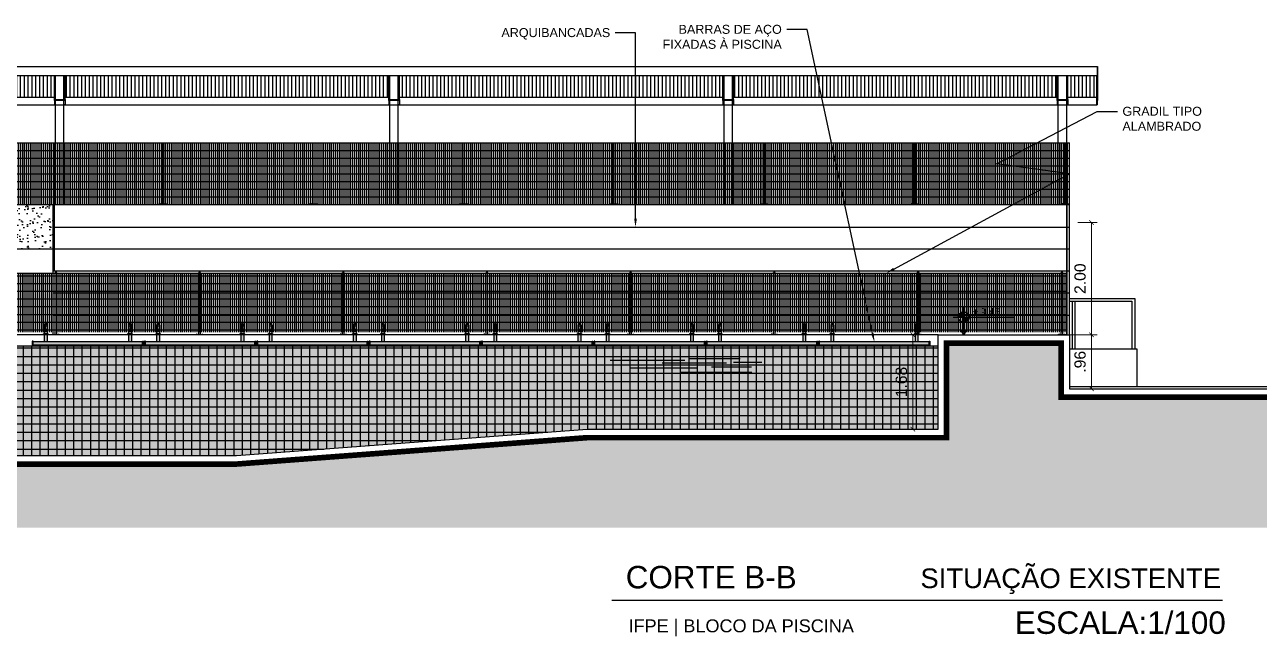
# Model space of a CAD drawing. Header units: metres. Extents: x 2458 to 3695, y 243 to 513.
# Drawn here: x 2966.11 to 2988.09, y 274.13 to 285.02 of the extents above; entities that cross this region are included whole.
import ezdxf
from ezdxf import colors
from ezdxf.entities.mleader import LeaderData, LeaderLine
from ezdxf.math import Vec2, Vec3

# ---------------------------------------------------------------- set-up
doc = ezdxf.new("R2010")
doc.units = ezdxf.units.M
doc.header["$LTSCALE"] = 5
doc.header["$MEASUREMENT"] = 0
doc.header["$PDMODE"] = 1
doc.layers.add('2prancha', color=4, linetype='Continuous', lineweight=18)
for name, color, linetype in [('COTA 1 100', 2, 'Continuous'), ('COTA DE NÍVEL', 7, 'Continuous'), ('HACHURA', 251, 'Continuous'), ('HACHURA PISOS', 250, 'Continuous'), ('PENA 0.05', 8, 'Continuous'), ('PENA 0.15', 7, 'Continuous'), ('PENA 0.2', 2, 'Continuous'), ('PENA 01', 1, 'Continuous'), ('PENA 02', 2, 'Continuous'), ('PENA 03', 3, 'Continuous'), ('PENA 06', 6, 'Continuous'), ('pena01', 1, 'Continuous'), ('TXT ESPECIFICAÇÃO', 7, 'Continuous'), ('TXT ESPECIFICAÇÕES', 7, 'Continuous')]:
    doc.layers.add(name, color=color, linetype=linetype)
doc.styles.add('GRAF', font='GRAF.SHX')
doc.styles.add('Luana', font='arial.ttf')
doc.styles.get("Standard").update_dxf_attribs({"font": 'arial.ttf'})
doc.linetypes.add('FENCELINE2', pattern='A,0.25,-0.1,[132,ltypeshp.shx,S=0.1,R=0,X=-0.1,Y=0],-0.1,1', length=1.45)
doc.dimstyles.new('arial100', dxfattribs={"dimtxt": 0.2, "dimasz": 0.08, "dimexe": 0.1, "dimexo": 0.2, "dimgap": 0.1, "dimtad": 1, "dimzin": 4, "dimdsep": 46, "dimtxsty": 'Luana', "dimblk": 'ARCHTICK', "dimcen": 0, "dimclrd": 7, "dimclre": 7, "dimclrt": 256, "dimadec": 0, "dimazin": 0, "dimtfac": 1, "dimtix": 1, "dimtmove": 0, "dimatfit": 3, "dimldrblk": 'CLOSEDBLANK', "dimfxl": 0, "dimlwd": 5, "dimlwe": 5, "dimarcsym": 0})

# ---------------------------------------------------------------- blocks, each defined once
blk = doc.blocks.new('_ArchTick')
at = {"color": 0, "linetype": 'ByBlock', "const_width": 0.15}
blk.add_lwpolyline([(-0.5, -0.5), (0.5, 0.5)], dxfattribs=at)
blk = doc.blocks.new('*D89')
at = {"layer": 'COTA 1 100', "color": 7, "lineweight": 5}
for p, q in [((2982.572, 279.497), (2985.203, 279.497)), ((2985.103, 278.537), (2985.103, 279.497)), ((2992.53, 278.537), (2985.003, 278.537))]:
    blk.add_line(p, q, dxfattribs=at)
at = {"layer": 'Defpoints', "color": 0}
for p in [(2982.372, 279.497), (2985.103, 279.497), (2992.73, 278.537)]:
    blk.add_point(p, dxfattribs=at)
at = {"layer": 'COTA 1 100', "color": 7, "lineweight": 5, "xscale": 0.08, "yscale": 0.08, "zscale": 0.08}
for p, rotation in [((2985.103, 279.497), 90), ((2985.103, 278.537), 270)]:
    blk.add_blockref('_ArchTick', p, dxfattribs=dict(at, rotation=rotation))
at = {"layer": 'COTA 1 100', "insert": (2984.9, 279.017), "char_height": 0.2, "attachment_point": 5, "rotation": 90, "style": 'Luana'}
blk.add_mtext('.96', dxfattribs=at)
blk = doc.blocks.new('_ClosedBlank')
at = {"layer": '2prancha', "color": 0, "lineweight": -2}
for p, q in [((-1, 0.17), (0, 0)), ((-1, 0.17), (-1, -0.17)), ((0, 0), (-1, -0.17))]:
    blk.add_line(p, q, dxfattribs=at)
blk = doc.blocks.new('A$C0B867E1C')
at = {"layer": 'PENA 02'}
h = blk.add_hatch(color=256, dxfattribs=at)
h.dxf.hatch_style = 2
h.set_gradient(color1=(173, 173, 173), rotation=90, one_color=1, tint=1, name='INVCYLINDER')
h.paths.add_polyline_path([(-0.775, 0.025, 0.181205), (-0.805, 0), (-0.775, 0)])
h.paths.add_polyline_path([(-0.725, 0.025), (-0.725, 0), (-0.695, 0, 0.181205)])
h.paths.add_polyline_path([(-0.726, 0.183), (-0.774, 0.183, 0.076534), (-0.775, 0.175), (-0.775, 0.152), (-0.725, 0.152), (-0.725, 0.175, 0.076534)])
h.paths.add_polyline_path([(-0.774, 0.183), (-0.726, 0.183, 0.733148)])
h.paths.add_polyline_path([(-0.725, 0.152), (-0.775, 0.152), (-0.775, 0.095), (-0.725, 0.095)])
h.paths.add_polyline_path([(-0.725, 0.095), (-0.775, 0.095), (-0.775, 0.06), (-0.725, 0.06)])
h.paths.add_polyline_path([(-0.725, 0.06), (-0.775, 0.06), (-0.775, 0.019), (-0.725, 0.019)])
h.paths.add_polyline_path([(-0.725, 0.019), (-0.775, 0.019), (-0.775, 0), (-0.725, 0)])
h.paths.add_polyline_path([(-0.725, 0), (-0.775, 0), (-0.775, -0.125), (-0.725, -0.125)])
h = blk.add_hatch(color=256, dxfattribs=at)
h.dxf.hatch_style = 2
h.set_gradient(color1=(173, 173, 173), rotation=90, one_color=1, tint=1, name='INVCYLINDER')
h.paths.add_polyline_path([(0.725, 0.025, 0.181205), (0.695, 0), (0.725, 0)])
h.paths.add_polyline_path([(0.775, 0.025), (0.775, 0), (0.805, 0, 0.181205)])
h.paths.add_polyline_path([(0.774, 0.183), (0.726, 0.183, 0.076534), (0.725, 0.175), (0.725, 0.152), (0.775, 0.152), (0.775, 0.175, 0.076534)])
h.paths.add_polyline_path([(0.726, 0.183), (0.774, 0.183, 0.733148)])
h.paths.add_polyline_path([(0.775, 0.152), (0.725, 0.152), (0.725, 0.095), (0.775, 0.095)])
h.paths.add_polyline_path([(0.775, 0.095), (0.725, 0.095), (0.725, 0.06), (0.775, 0.06)])
h.paths.add_polyline_path([(0.775, 0.06), (0.725, 0.06), (0.725, 0.019), (0.775, 0.019)])
h.paths.add_polyline_path([(0.775, 0.019), (0.725, 0.019), (0.725, 0), (0.775, 0)])
h.paths.add_polyline_path([(0.775, 0), (0.725, 0), (0.725, -0.125), (0.775, -0.125)])
h = blk.add_hatch(color=256, dxfattribs=at)
h.dxf.hatch_style = 2
h.set_gradient(color1=(173, 173, 173), rotation=90, one_color=1, tint=1, name='CYLINDER')
h.paths.add_polyline_path([(-0.975, -0.115), (-0.99, -0.115), (-0.99, -0.185), (-0.975, -0.185)])
h = blk.add_hatch(color=256, dxfattribs=at)
h.dxf.hatch_style = 2
h.set_gradient(color1=(173, 173, 173), rotation=90, one_color=1, tint=1, name='INVCYLINDER')
h.paths.add_polyline_path([(-0.975, -0.125), (-0.975, -0.175), (0.975, -0.175), (0.975, -0.125)])
h = blk.add_hatch(color=256, dxfattribs=at)
h.dxf.hatch_style = 2
h.set_gradient(color1=(173, 173, 173), rotation=90, one_color=1, tint=1, name='CYLINDER')
h.paths.add_polyline_path([(0.99, -0.115), (0.975, -0.115), (0.975, -0.185), (0.99, -0.185)])
at = {"layer": 'HACHURA PISOS', "ltscale": 1.5}
for p, q in [((-0.725, 0.183), (-0.775, 0.183)), ((-0.725, 0.152), (-0.775, 0.152)), ((-0.725, 0.152), (-0.775, 0.152)), ((-0.725, 0.095), (-0.775, 0.095)), ((-0.725, 0.06), (-0.775, 0.06)), ((-0.725, 0.019), (-0.775, 0.019)), ((0.775, 0.183), (0.725, 0.183)), ((0.775, 0.152), (0.725, 0.152)), ((0.775, 0.152), (0.725, 0.152)), ((0.775, 0.095), (0.725, 0.095)), ((0.775, 0.06), (0.725, 0.06)), ((0.775, 0.019), (0.725, 0.019))]:
    blk.add_line(p, q, dxfattribs=at)
at = {"layer": 'PENA 01'}
for centre, start, end in [((-0.756, -0.027), 109.6803, 150.7636), ((-0.744, -0.027), 29.2364, 70.3197), ((0.744, -0.027), 109.6803, 150.7636), ((0.756, -0.027), 29.2364, 70.3197)]:
    blk.add_arc(centre, 0.0552, start, end, dxfattribs=at)
at = {"layer": 'PENA 02'}
for p, q in [((-0.775, 0.175), (-0.775, -0.125)), ((-0.725, 0.175), (-0.725, -0.125)), ((0.725, 0.175), (0.725, -0.125)), ((0.775, 0.175), (0.775, -0.125))]:
    blk.add_line(p, q, dxfattribs=at)
for points in [[(-0.99, -0.185), (-0.975, -0.185), (-0.975, -0.115), (-0.99, -0.115)], [(0.99, -0.185), (0.975, -0.185), (0.975, -0.115), (0.99, -0.115)], [(0.99, -0.125), (0.99, -0.175), (0.99, -0.175), (0.99, -0.125)]]:
    blk.add_lwpolyline(points, close=True, dxfattribs=at)
for points in [[(-0.99, -0.125), (-0.99, -0.175)], [(0.975, -0.125), (-0.975, -0.125)], [(-0.975, -0.175), (0.975, -0.175)], [(0.99, -0.175), (0.99, -0.125)]]:
    blk.add_lwpolyline(points, dxfattribs=at)
at = {"layer": 'PENA 02', "linetype": 'Continuous'}
for centre in [(-0.75, 0.175), (0.75, 0.175)]:
    blk.add_arc(centre, 0.025, 0, 180, dxfattribs=at)
blk = doc.blocks.new('*D94')
at = {"layer": 'COTA 1 100', "color": 7, "lineweight": 5}
for p, q in [((2982.163, 279.497), (2981.821, 279.497)), ((2981.921, 279.497), (2981.921, 277.817)), ((2982.172, 277.817), (2981.821, 277.817))]:
    blk.add_line(p, q, dxfattribs=at)
at = {"layer": 'Defpoints', "color": 0}
for p in [(2982.363, 279.497), (2981.921, 277.817), (2982.372, 277.817)]:
    blk.add_point(p, dxfattribs=at)
at = {"layer": 'COTA 1 100', "color": 7, "lineweight": 5, "xscale": 0.08, "yscale": 0.08, "zscale": 0.08}
for p, rotation in [((2981.921, 279.497), 90), ((2981.921, 277.817), 270)]:
    blk.add_blockref('_ArchTick', p, dxfattribs=dict(at, rotation=rotation))
at = {"layer": 'COTA 1 100', "insert": (2981.718, 278.657), "char_height": 0.2, "attachment_point": 5, "rotation": 90, "style": 'Luana'}
blk.add_mtext('1.68', dxfattribs=at)
blk = doc.blocks.new('NIV02')
h = blk.add_hatch(color=256)
h.paths.add_polyline_path([(-43.09, -49.03, 0.414214), (-44.59, -50.53), (-43.09, -50.53)])
h.paths.add_polyline_path([(-43.09, -52.04, 0.414214), (-41.58, -50.53), (-43.09, -50.53)])
for p, q in [((-43.09, -47.38), (-43.09, -55.58)), ((-46.27, -50.53), (-28.68, -50.53))]:
    blk.add_line(p, q)
blk.add_lwpolyline([(-42.36, -54.32), (-43.09, -55.58), (-43.82, -54.32)])
blk.add_circle((-43.09, -50.53), 1.5)
at = {"style": 'GRAF'}
blk.add_attdef('ELEV', (-40.66, -49.96), '', height=1.26, dxfattribs=at)
blk = doc.blocks.new('A$C016F1CB3')
at = {"layer": 'PENA 01', "ltscale": 1.5}
for p, q in [((-0.015, 0.009), (-0.015, 1.109)), ((-0.015, 1.109), (0.015, 1.109)), ((0.015, 0.009), (0.015, 1.109)), ((-0.051, 0.015), (-0.051, 0.009)), ((-0.045, 0.015), (-0.045, 0.009)), ((0.045, 0.015), (0.045, 0.009)), ((0.051, 0.015), (0.051, 0.009))]:
    blk.add_line(p, q, dxfattribs=at)
for points in [[(-0.073, 0), (0.073, 0), (0.073, 0.009), (-0.073, 0.009)], [(-0.04, 0.015), (-0.056, 0.015), (-0.056, 0.009), (-0.04, 0.009)], [(0.04, 0.015), (0.056, 0.015), (0.056, 0.009), (0.04, 0.009)]]:
    blk.add_lwpolyline(points, close=True, dxfattribs=at)
blk = doc.blocks.new('A$C59F622D2')
at = {"layer": 'PENA 01', "ltscale": 1.5}
h = blk.add_hatch(dxfattribs=at)
h.set_pattern_fill('GRATE', color=256, scale=1.1, angle=90)
h.set_pattern_definition([(90, (-30.550034, 0), (-0.034375, 2e-18), []), (180, (-30.55003, 0), (-2e-17, -0.1375), [])])
h.paths.add_polyline_path([(-29.45, 2), (-30.55, 2), (-30.55, 0), (-29.45, 0)])
h = blk.add_hatch(dxfattribs=at)
h.set_pattern_fill('GRATE', color=256, scale=1.1, angle=90)
h.set_pattern_definition([(90, (-29.37, 0.05), (-0.034375, 2e-18), []), (180, (-29.37, 0.05), (-2e-17, -0.1375), [])])
h.paths.add_polyline_path([(-29.361, 0.168), (-29.37, 0.168), (-29.37, 0.05), (-28.35, 0.05), (-28.35, 0.528), (-28.488, 0.528), (-28.488, 0.575), (-28.35, 0.575), (-28.35, 1.1), (-29.37, 1.1), (-29.37, 0.192), (-29.361, 0.192)])
h = blk.add_hatch(dxfattribs=at)
h.set_pattern_fill('GRATE', color=256, scale=1.1, angle=90)
h.set_pattern_definition([(90, (-28.3, 0.05), (-0.034375, 2e-18), []), (180, (-28.3, 0.05), (-2e-17, -0.1375), [])])
h.paths.add_polyline_path([(0, 1.1), (-28.3, 1.1), (-28.3, 0.05), (0, 0.05)])
at = {"layer": 'PENA 0.15'}
for p, q in [((-30.55, 2), (-29.45, 2)), ((-29.45, 2), (-29.45, 0)), ((-29.45, 1.1), (-29.45, 1.1)), ((-29.42, 1.1), (-29.42, 0)), ((-29.42, 1.1), (-29.37, 1.1)), ((-29.37, 1.1), (-29.37, 0.982)), ((-28.35, 1.1), (-28.35, 0)), ((-28.3, 1.1), (-28.35, 1.1)), ((-28.3, 1.1), (-28.3, 0)), ((-29.37, 0.925), (-29.37, 0.225)), ((-29.37, 0.192), (-29.37, 0))]:
    blk.add_line(p, q, dxfattribs=at)
for points in [[(-29.37, 0.159), (-29.37, 0.05), (-28.35, 0.05), (-28.35, 1.1), (-29.37, 1.1), (-29.37, 0.925)], [(-29.37, 0.925), (-29.37, 0.192)], [(-28.4, 0.575), (-28.4, 1.05), (-29.32, 1.05), (-29.32, 0.1), (-28.4, 0.1), (-28.4, 0.528)], [(-28.45, 0.561), (-28.479, 0.561), (-28.479, 0.539), (-28.45, 0.539)], [(-28.383, 0.561), (-28.441, 0.561)], [(-28.441, 0.539), (-28.383, 0.539)], [(-28.374, 0.539), (-28.35, 0.539), (-28.35, 0.561), (-28.374, 0.561)], [(-29.37, 0.192), (-29.37, 0.168)]]:
    blk.add_lwpolyline(points, dxfattribs=at)
for points in [[(-28.35, 0.575), (-28.488, 0.575), (-28.488, 0.528), (-28.35, 0.528)], [(-28.45, 0.566), (-28.441, 0.566), (-28.441, 0.535), (-28.45, 0.535)], [(-28.383, 0.568), (-28.374, 0.568), (-28.374, 0.535), (-28.383, 0.535)]]:
    blk.add_lwpolyline(points, close=True, dxfattribs=at)
at = {"layer": 'PENA 01', "ltscale": 1.5}
for p, q in [((-30.492, 0.009), (-30.492, 2)), ((-30.492, 2), (-30.462, 2)), ((-30.462, 0.009), (-30.462, 2)), ((-29.538, 0.009), (-29.538, 2)), ((-29.508, 2), (-29.538, 2)), ((-29.508, 0.009), (-29.508, 2)), ((-30.528, 0.015), (-30.528, 0.009)), ((-30.522, 0.015), (-30.522, 0.009)), ((-30.432, 0.015), (-30.432, 0.009)), ((-30.426, 0.015), (-30.426, 0.009)), ((-29.574, 0.015), (-29.574, 0.009)), ((-29.568, 0.015), (-29.568, 0.009)), ((-29.478, 0.015), (-29.478, 0.009)), ((-29.472, 0.015), (-29.472, 0.009))]:
    blk.add_line(p, q, dxfattribs=at)
for points in [[(-30.55, 0), (-30.404, 0), (-30.404, 0.009), (-30.55, 0.009)], [(-30.517, 0.015), (-30.534, 0.015), (-30.534, 0.009), (-30.517, 0.009)], [(-30.438, 0.015), (-30.421, 0.015), (-30.421, 0.009), (-30.438, 0.009)], [(-29.45, 0), (-29.596, 0), (-29.596, 0.009), (-29.45, 0.009)], [(-29.562, 0.015), (-29.579, 0.015), (-29.579, 0.009), (-29.562, 0.009)], [(-29.483, 0.015), (-29.467, 0.015), (-29.467, 0.009), (-29.483, 0.009)]]:
    blk.add_lwpolyline(points, close=True, dxfattribs=at)
at = {"layer": 'pena01', "ltscale": 1.5}
for p, q in [((-29.379, 0.982), (-29.361, 0.982)), ((-29.379, 0.934), (-29.379, 0.982)), ((-29.379, 0.958), (-29.361, 0.958)), ((-29.361, 0.934), (-29.379, 0.934)), ((-29.361, 0.982), (-29.361, 0.934)), ((-29.361, 0.216), (-29.379, 0.216)), ((-29.379, 0.216), (-29.379, 0.168)), ((-29.379, 0.192), (-29.361, 0.192)), ((-29.379, 0.168), (-29.361, 0.168)), ((-29.361, 0.168), (-29.361, 0.216))]:
    blk.add_line(p, q, dxfattribs=at)
for centre, start, end in [((-29.37, 0.982), 0, 180.1856), ((-29.37, 0.934), 180, 0), ((-29.37, 0.216), 0, 180), ((-29.37, 0.168), 180, 0)]:
    blk.add_arc(centre, 0.009, start, end, dxfattribs=at)
at = {"layer": 'PENA 01'}
blk.add_blockref('A$C016F1CB3', (-28.227, 0), dxfattribs=at)
at = {"layer": 'PENA 01', "xscale": -1}
for p in [(-25.669, 0), (-23.111, 0), (-20.553, 0), (-17.994, 0), (-15.436, 0), (-12.878, 0), (-10.32, 0), (-7.762, 0), (-5.204, 0), (-2.645, 0), (-0.087, 0)]:
    blk.add_blockref('A$C016F1CB3', p, dxfattribs=at)
blk = doc.blocks.new('p3')
at = {"layer": 'HACHURA PISOS'}
for p, q in [((-0.015, -1.091), (-0.015, 0)), ((0.015, 0), (-0.015, 0)), ((0.015, -1.091), (0.015, 0)), ((-0.051, -1.085), (-0.051, -1.091)), ((-0.045, -1.085), (-0.045, -1.091)), ((0.045, -1.085), (0.045, -1.091)), ((0.051, -1.085), (0.051, -1.091))]:
    blk.add_line(p, q, dxfattribs=at)
for points in [[(0.073, -1.1), (-0.073, -1.1), (-0.073, -1.091), (0.073, -1.091)], [(-0.04, -1.085), (-0.056, -1.085), (-0.056, -1.091), (-0.04, -1.091)], [(0.04, -1.085), (0.056, -1.085), (0.056, -1.091), (0.04, -1.091)]]:
    blk.add_lwpolyline(points, close=True, dxfattribs=at)
blk = doc.blocks.new('*D108')
at = {"layer": 'COTA 1 100', "color": 7, "lineweight": 5}
for p, q in [((2984.862, 281.497), (2985.203, 281.497)), ((2985.103, 279.497), (2985.103, 281.497)), ((2982.572, 279.497), (2985.203, 279.497))]:
    blk.add_line(p, q, dxfattribs=at)
at = {"layer": 'Defpoints', "color": 0}
for p in [(2984.662, 281.497), (2985.103, 281.497), (2982.372, 279.497)]:
    blk.add_point(p, dxfattribs=at)
at = {"layer": 'COTA 1 100', "color": 7, "lineweight": 5, "xscale": 0.08, "yscale": 0.08, "zscale": 0.08}
for p, rotation in [((2985.103, 281.497), 90), ((2985.103, 279.497), 270)]:
    blk.add_blockref('_ArchTick', p, dxfattribs=dict(at, rotation=rotation))
at = {"layer": 'COTA 1 100', "insert": (2984.9, 280.497), "char_height": 0.2, "attachment_point": 5, "rotation": 90, "style": 'Luana'}
blk.add_mtext('2.00', dxfattribs=at)

msp = doc.modelspace()

# ---------------------------------------------------------------- hatches: boundary and pattern name
at = {"layer": 'HACHURA'}
h = msp.add_hatch(dxfattribs=at)
h.set_pattern_fill('GRATE', color=256, scale=1.1, angle=90)
h.set_pattern_definition([(90, (2955.111592, 281.81678), (-0.034375, 2e-18), []), (180, (2955.11159, 281.81678), (-2e-17, -0.1375), [])])
h.paths.add_polyline_path([(2984.712, 282.917), (2955.112, 282.917), (2955.112, 281.817), (2984.712, 281.817)])
h = msp.add_hatch(dxfattribs=at)
h.set_pattern_fill('AR-SAND', color=256, scale=0.1, style=0, double=1)
h.set_pattern_definition([(37.5, (2962.7616, 281.02678), (-0.0062993, 0.1926824), [0, -0.152, 0, -0.17, 0, -0.1625]), (7.5, (2962.7616, 281.02678), (0.176978, 0.282215), [0, -0.082, 0, -0.137, 0, -0.0525]), (327.5, (2962.6386, 281.02678), (0.311414, 0.000566), [0, -0.05, 0, -0.18, 0, -0.235]), (317.5, (2962.6386, 281.02678), (0.300613, 0.087768), [0, -0.025, 0, -0.118, 0, -0.135])])
h.paths.add_polyline_path([(2966.612, 281.817), (2962.762, 281.817), (2962.762, 281.027), (2966.612, 281.027)])
at = {"layer": 'HACHURA', "true_color": 0xc6ece2}
h = msp.add_hatch(color=254, dxfattribs=at)
h.dxf.hatch_style = 2
edge = h.paths.add_edge_path()
edge.add_spline(control_points=[(2965.14, 279.288), (2965.12, 279.288), (2965.1, 279.288), (2965.079, 279.288)], knot_values=[256.921472, 256.921472, 256.921472, 256.921472, 263.013278, 263.013278, 263.013278, 263.013278], degree=3, periodic=0)
edge.add_line((2965.079, 279.288), (2965.055, 279.267))
edge.add_line((2965.055, 279.267), (2965.034, 279.253))
edge.add_line((2965.034, 279.253), (2965.077, 279.23))
edge.add_line((2965.077, 279.23), (2965.13, 279.201))
edge.add_line((2965.13, 279.201), (2965.14, 279.201))
edge.add_line((2965.14, 279.201), (2965.14, 279.288))
edge = h.paths.add_edge_path()
edge.add_line((2982.372, 279.297), (2965.515, 279.297))
edge.add_spline(control_points=[(2965.979, 279.297), (2965.886, 279.3), (2965.658, 279.306), (2965.379, 279.289), (2965.193, 279.288), (2965.14, 279.288)], knot_values=[263.013278, 263.013278, 263.013278, 263.013278, 291.125215, 331.208428, 346.945149, 346.945149, 346.945149, 346.945149], degree=3, periodic=0)
edge.add_line((2965.14, 279.288), (2965.14, 279.201))
edge.add_line((2965.14, 279.201), (2965.21, 279.202))
edge.add_line((2965.21, 279.202), (2965.282, 279.186))
edge.add_line((2965.282, 279.186), (2965.371, 279.164))
edge.add_line((2965.371, 279.164), (2965.447, 279.152))
edge.add_line((2965.447, 279.152), (2965.475, 279.144))
edge.add_line((2965.475, 279.144), (2965.561, 279.144))
edge.add_line((2965.561, 279.144), (2965.672, 279.092))
edge.add_line((2965.672, 279.092), (2965.725, 279.053))
edge.add_line((2965.725, 279.053), (2965.756, 279.015))
edge.add_line((2965.756, 279.015), (2965.721, 279.02))
edge.add_line((2965.721, 279.02), (2965.643, 279.033))
edge.add_line((2965.643, 279.033), (2965.602, 279.048))
edge.add_line((2965.602, 279.048), (2965.565, 279.068))
edge.add_line((2965.565, 279.068), (2965.552, 279.092))
edge.add_line((2965.552, 279.092), (2965.504, 279.083))
edge.add_line((2965.504, 279.083), (2965.446, 279.081))
edge.add_line((2965.446, 279.081), (2965.332, 279.077))
edge.add_line((2965.332, 279.077), (2965.263, 279.076))
edge.add_line((2965.263, 279.076), (2965.18, 279.105))
edge.add_line((2965.18, 279.105), (2965.14, 279.104))
edge.add_line((2965.14, 279.104), (2965.14, 277.347))
edge.add_line((2965.14, 277.347), (2969.882, 277.347))
edge.add_line((2969.882, 277.347), (2976.127, 277.817))
edge.add_line((2976.127, 277.817), (2982.372, 277.817))
edge.add_line((2982.372, 277.817), (2982.372, 277.847))
edge.add_line((2982.372, 277.847), (2982.372, 279.297))
h.paths.add_polyline_path([(2981.84, 278.326), (2981.84, 278.97), (2981.428, 278.97), (2981.428, 278.326)], flags=24)
at = {"layer": 'HACHURA', "ltscale": 1.5}
h = msp.add_hatch(dxfattribs=at)
h.set_pattern_fill('_USER', color=256, scale=0.15, style=0, double=1, pattern_type=0)
h.set_pattern_definition([(0, (420.73892, 104.06404), (0, 0.15), []), (90, (420.73892, 104.06404), (-0.15, 9e-18), [])])
edge = h.paths.add_edge_path()
edge.add_spline(control_points=[(2965.14, 279.288), (2965.12, 279.288), (2965.1, 279.288), (2965.079, 279.288)], knot_values=[256.921472, 256.921472, 256.921472, 256.921472, 263.013278, 263.013278, 263.013278, 263.013278], degree=3, periodic=0)
edge.add_line((2965.079, 279.288), (2965.055, 279.267))
edge.add_line((2965.055, 279.267), (2965.034, 279.253))
edge.add_line((2965.034, 279.253), (2965.077, 279.23))
edge.add_line((2965.077, 279.23), (2965.13, 279.201))
edge.add_line((2965.13, 279.201), (2965.14, 279.201))
edge.add_line((2965.14, 279.201), (2965.14, 279.288))
edge = h.paths.add_edge_path()
edge.add_line((2982.372, 279.297), (2965.515, 279.297))
edge.add_spline(control_points=[(2965.979, 279.297), (2965.886, 279.3), (2965.658, 279.306), (2965.379, 279.289), (2965.193, 279.288), (2965.14, 279.288)], knot_values=[263.013278, 263.013278, 263.013278, 263.013278, 291.125215, 331.208428, 346.945149, 346.945149, 346.945149, 346.945149], degree=3, periodic=0)
edge.add_line((2965.14, 279.288), (2965.14, 279.201))
edge.add_line((2965.14, 279.201), (2965.21, 279.202))
edge.add_line((2965.21, 279.202), (2965.282, 279.186))
edge.add_line((2965.282, 279.186), (2965.371, 279.164))
edge.add_line((2965.371, 279.164), (2965.447, 279.152))
edge.add_line((2965.447, 279.152), (2965.475, 279.144))
edge.add_line((2965.475, 279.144), (2965.561, 279.144))
edge.add_line((2965.561, 279.144), (2965.672, 279.092))
edge.add_line((2965.672, 279.092), (2965.725, 279.053))
edge.add_line((2965.725, 279.053), (2965.756, 279.015))
edge.add_line((2965.756, 279.015), (2965.721, 279.02))
edge.add_line((2965.721, 279.02), (2965.643, 279.033))
edge.add_line((2965.643, 279.033), (2965.602, 279.048))
edge.add_line((2965.602, 279.048), (2965.565, 279.068))
edge.add_line((2965.565, 279.068), (2965.552, 279.092))
edge.add_line((2965.552, 279.092), (2965.504, 279.083))
edge.add_line((2965.504, 279.083), (2965.446, 279.081))
edge.add_line((2965.446, 279.081), (2965.332, 279.077))
edge.add_line((2965.332, 279.077), (2965.263, 279.076))
edge.add_line((2965.263, 279.076), (2965.18, 279.105))
edge.add_line((2965.18, 279.105), (2965.14, 279.104))
edge.add_line((2965.14, 279.104), (2965.14, 277.347))
edge.add_line((2965.14, 277.347), (2969.882, 277.347))
edge.add_line((2969.882, 277.347), (2976.127, 277.817))
edge.add_line((2976.127, 277.817), (2982.372, 277.817))
edge.add_line((2982.372, 277.817), (2982.372, 277.847))
edge.add_line((2982.372, 277.847), (2982.372, 279.297))
h.paths.add_polyline_path([(2981.84, 278.326), (2981.84, 278.97), (2981.428, 278.97), (2981.428, 278.326)], flags=24)
at = {"layer": 'PENA 01', "ltscale": 1.5}
h = msp.add_hatch(dxfattribs=at)
h.set_pattern_fill('_USER', color=256, scale=0.068, angle=90, pattern_type=0)
h.set_pattern_definition([(90, (2954.61659, 283.730906), (-0.068, 4e-18), [])])
h.paths.add_polyline_path([(2961.092, 284.113), (2955.332, 284.113), (2955.332, 283.731), (2961.092, 283.731)])
h.paths.add_polyline_path([(2966.642, 284.113), (2961.282, 284.113), (2961.282, 283.731), (2966.642, 283.731)])
h.paths.add_polyline_path([(2972.592, 284.113), (2966.832, 284.113), (2966.832, 283.731), (2972.592, 283.731)])
h.paths.add_polyline_path([(2978.542, 284.113), (2972.782, 284.113), (2972.782, 283.731), (2978.542, 283.731)])
h.paths.add_polyline_path([(2984.492, 284.113), (2978.732, 284.113), (2978.732, 283.731), (2984.492, 283.731)])
h.paths.add_polyline_path([(2985.197, 284.113), (2984.682, 284.113), (2984.682, 283.731), (2985.197, 283.731)])
h.paths.add_polyline_path([(2955.142, 284.113), (2954.617, 284.113), (2954.617, 283.731), (2955.142, 283.731)])
h = msp.add_hatch(dxfattribs=at)
h.set_pattern_fill('EARTH', color=256, scale=0.75, angle=45, style=0, double=1)
h.set_pattern_definition([(45, (2947.5569, 244.22776), (3e-17, 0.26516504), [0.1875, -0.1875]), (45, (2947.50719, 244.27748), (3e-17, 0.26516504), [0.1875, -0.1875]), (45, (2947.45747, 244.3272), (3e-17, 0.26516504), [0.1875, -0.1875]), (135, (2947.45747, 244.36034), (-0.26516504, 6e-17), [0.1875, -0.1875]), (135, (2947.50719, 244.41006), (-0.26516504, 6e-17), [0.1875, -0.1875]), (135, (2947.5569, 244.45978), (-0.26516504, 6e-17), [0.1875, -0.1875])])
h.paths.add_polyline_path([(2957.242, 279.347), (2951.267, 279.347), (2951.267, 278.467), (2950.542, 278.467), (2950.542, 278.597), (2948.312, 278.597), (2948.312, 278.467), (2947.557, 278.467), (2947.557, 276.067), (2992.73, 276.067), (2992.73, 278.387), (2984.562, 278.387), (2984.562, 279.347), (2982.522, 279.347), (2982.522, 277.667), (2976.132, 277.667), (2969.887, 277.197), (2957.242, 277.197)])

# ---------------------------------------------------------------- linework, layer by layer
at = {"layer": 'HACHURA'}
for p, q in [((2961.282, 283.731), (2966.642, 283.731)), ((2966.832, 283.731), (2972.592, 283.731)), ((2972.782, 283.731), (2978.542, 283.731)), ((2978.732, 283.731), (2984.492, 283.731)), ((2984.682, 283.731), (2985.197, 283.731)), ((2954.602, 283.594), (2985.197, 283.594)), ((2966.642, 283.669), (2966.642, 283.594)), ((2966.642, 283.594), (2966.662, 283.594)), ((2966.662, 281.817), (2966.662, 283.669)), ((2966.662, 281.817), (2966.662, 283.594)), ((2966.812, 281.817), (2966.812, 283.669)), ((2966.812, 281.817), (2966.812, 283.594)), ((2966.832, 283.594), (2966.812, 283.594)), ((2966.832, 283.669), (2966.832, 283.594)), ((2972.592, 283.669), (2972.592, 283.594)), ((2972.592, 283.594), (2972.612, 283.594)), ((2972.612, 281.817), (2972.612, 283.669)), ((2972.612, 281.817), (2972.612, 283.594)), ((2972.762, 281.817), (2972.762, 283.669)), ((2972.762, 281.817), (2972.762, 283.594)), ((2972.782, 283.594), (2972.762, 283.594)), ((2972.782, 283.669), (2972.782, 283.594)), ((2978.542, 283.669), (2978.542, 283.594)), ((2978.542, 283.594), (2978.562, 283.594)), ((2978.562, 281.817), (2978.562, 283.669)), ((2978.562, 281.817), (2978.562, 283.594)), ((2978.712, 281.817), (2978.712, 283.669)), ((2978.712, 281.817), (2978.712, 283.594)), ((2978.732, 283.594), (2978.712, 283.594)), ((2978.732, 283.669), (2978.732, 283.594)), ((2984.492, 283.669), (2984.492, 283.594)), ((2984.492, 283.594), (2984.512, 283.594)), ((2984.512, 281.817), (2984.512, 283.669)), ((2984.512, 281.817), (2984.512, 283.594)), ((2984.662, 281.817), (2984.662, 283.669)), ((2984.662, 281.817), (2984.662, 283.594)), ((2984.682, 283.594), (2984.662, 283.594)), ((2984.682, 283.669), (2984.682, 283.594)), ((2955.112, 282.917), (2984.712, 282.917)), ((2984.712, 281.817), (2984.712, 282.917)), ((2962.762, 281.817), (2966.612, 281.817)), ((2962.762, 281.027), (2966.612, 281.027))]:
    msp.add_line(p, q, dxfattribs=at)
at = {"layer": 'PENA 0.15'}
msp.add_line((2982.372, 279.497), (2957.392, 279.497), dxfattribs=at)
msp.add_lwpolyline([(2955.212, 280.597), (2955.212, 280.597), (2984.662, 280.597)], dxfattribs=at)
at = {"layer": 'PENA 01'}
for p, q in [((2954.602, 284.277), (2985.212, 284.277)), ((2985.212, 284.277), (2985.212, 283.669)), ((2985.212, 283.594), (2985.212, 284.277)), ((2954.602, 284.113), (2985.212, 284.113)), ((2966.642, 283.669), (2966.642, 284.113)), ((2966.662, 283.689), (2966.662, 284.113)), ((2966.812, 283.689), (2966.812, 284.113)), ((2966.832, 283.669), (2966.832, 284.113)), ((2972.592, 283.669), (2972.592, 284.113)), ((2972.612, 283.689), (2972.612, 284.113)), ((2972.762, 283.689), (2972.762, 284.113)), ((2972.782, 283.669), (2972.782, 284.113)), ((2978.542, 283.669), (2978.542, 284.113)), ((2978.562, 283.689), (2978.562, 284.113)), ((2978.712, 283.689), (2978.712, 284.113)), ((2978.732, 283.669), (2978.732, 284.113)), ((2984.492, 283.669), (2984.492, 284.113)), ((2984.512, 283.689), (2984.512, 284.113)), ((2984.662, 283.689), (2984.662, 284.113)), ((2984.682, 283.669), (2984.682, 284.113)), ((2985.197, 283.594), (2985.197, 284.113)), ((2985.212, 283.594), (2985.197, 283.594)), ((2966.612, 281.817), (2966.612, 279.497)), ((2966.612, 281.817), (2984.712, 281.817)), ((2984.712, 279.497), (2984.712, 281.817)), ((2966.612, 281.417), (2984.712, 281.417)), ((2966.612, 281.027), (2984.712, 281.027)), ((2966.612, 280.637), (2984.712, 280.637)), ((2966.612, 280.247), (2984.712, 280.247)), ((2984.712, 280.147), (2985.872, 280.147)), ((2984.712, 280.097), (2985.822, 280.097)), ((2984.762, 279.247), (2984.762, 280.097)), ((2984.812, 279.247), (2984.812, 280.097)), ((2985.822, 280.097), (2985.822, 279.247)), ((2985.872, 280.147), (2985.872, 279.247)), ((2966.612, 279.847), (2984.712, 279.847)), ((2984.712, 279.247), (2985.912, 279.247)), ((2985.912, 279.247), (2985.912, 278.577)), ((2984.712, 278.577), (2992.73, 278.577))]:
    msp.add_line(p, q, dxfattribs=at)
at = {"layer": 'PENA 01', "color": 132}
for p, q in [((2976.535, 279.045), (2977.863, 279.045)), ((2976.886, 278.913), (2978.095, 278.913)), ((2977.463, 278.999), (2978.607, 278.999)), ((2977.934, 279.078), (2978.85, 279.078)), ((2978.338, 278.925), (2979.052, 278.925)), ((2978.73, 279.012), (2979.234, 279.012)), ((2977.798, 278.834), (2979.056, 278.834))]:
    msp.add_line(p, q, dxfattribs=at)
at = {"layer": 'PENA 01'}
for points in [[(2966.642, 283.689), (2966.832, 283.689), (2966.832, 283.669), (2966.642, 283.669)], [(2972.592, 283.689), (2972.782, 283.689), (2972.782, 283.669), (2972.592, 283.669)], [(2978.542, 283.689), (2978.732, 283.689), (2978.732, 283.669), (2978.542, 283.669)], [(2984.492, 283.689), (2984.682, 283.689), (2984.682, 283.669), (2984.492, 283.669)]]:
    msp.add_lwpolyline(points, close=True, dxfattribs=at)
at = {"layer": 'PENA 01', "linetype": 'FENCELINE2', "ltscale": 0.25, "const_width": 0.03}
for points in [[(2966.639, 280.637), (2966.639, 282.917)], [(2984.662, 281.497), (2984.662, 282.917)]]:
    msp.add_lwpolyline(points, dxfattribs=at)
at = {"layer": 'PENA 02', "const_width": 0.1}
msp.add_lwpolyline([(2992.73, 278.387), (2984.562, 278.387), (2984.562, 279.347), (2982.522, 279.347), (2982.522, 277.667), (2976.132, 277.667), (2969.887, 277.197), (2957.242, 277.197), (2957.242, 279.347), (2951.267, 279.347), (2951.267, 278.467), (2950.542, 278.467), (2950.542, 278.597), (2948.312, 278.597), (2948.312, 278.467), (2947.557, 278.467)], dxfattribs=at)
at = {"layer": 'PENA 03', "color": 132}
msp.add_line((2982.372, 279.297), (2957.392, 279.297), dxfattribs=at)
at = {"layer": 'PENA 03', "linetype": 'FENCELINE2', "ltscale": 0.25, "const_width": 0.03}
msp.add_lwpolyline([(2984.662, 281.497), (2984.662, 279.497)], dxfattribs=at)
at = {"layer": 'PENA 06'}
msp.add_line((2984.712, 279.497), (2984.712, 279.247), dxfattribs=at)
msp.add_lwpolyline([(2951.317, 282.527), (2951.317, 279.497), (2957.392, 279.497), (2957.392, 277.347), (2969.882, 277.347), (2976.127, 277.817), (2982.372, 277.817), (2982.372, 279.497), (2984.712, 279.497), (2984.712, 278.537), (2992.73, 278.537)], dxfattribs=at)
at = {"layer": 'TXT ESPECIFICAÇÃO', "linetype": 'ByBlock'}
msp.add_line((2976.565, 274.775), (2987.436, 274.775), dxfattribs=at)

# ---------------------------------------------------------------- block references
at = {"layer": 'COTA DE NÍVEL', "ltscale": 0.05}
ref = msp.add_blockref('NIV02', (2985.529, 282.98), dxfattribs=dict(at, xscale=0.06266711229946524, yscale=0.06266711229946524, zscale=0.06266711229946524))
ref.add_attrib('ELEV', '+ 9.46', (2982.981, 279.849), dxfattribs={"layer": '0', "height": 0.125, "style": 'Luana'})
at = {"layer": 'HACHURA PISOS', "xscale": -1}
msp.add_blockref('p3', (2984.639, 282.917), dxfattribs=at)
at = {"layer": 'PENA 02'}
for p in [(2967.237, 279.497), (2969.237, 279.497), (2971.237, 279.497), (2973.237, 279.497), (2975.237, 279.497), (2977.237, 279.497), (2979.237, 279.497), (2981.237, 279.497)]:
    msp.add_blockref('A$C0B867E1C', p, dxfattribs=at)
at = {"layer": 'PENA 06', "xscale": -1}
for p in [(2968.573, 282.917), (2971.25, 282.917), (2973.928, 282.917), (2976.606, 282.917), (2979.283, 282.917), (2981.961, 282.917)]:
    msp.add_blockref('p3', p, dxfattribs=at)
at = {"layer": 'PENA 06'}
msp.add_blockref('A$C59F622D2', (2984.662, 279.497), dxfattribs=at)

# ---------------------------------------------------------------- texts
at = {"layer": 'PENA 0.05', "style": 'Luana'}
msp.add_text('SITUAÇÃO EXISTENTE', height=0.35, dxfattribs=at).set_placement((2982.057, 274.988))
at = {"layer": 'PENA 0.05', "linetype": 'ByBlock', "style": 'Luana'}
msp.add_text('IFPE | BLOCO DA PISCINA ', height=0.23, dxfattribs=at).set_placement((2976.862, 274.201))
at = {"layer": 'PENA 0.2', "style": 'Luana'}
for s, p in [('CORTE B-B', (2976.812, 274.983)), ('ESCALA:1/100', (2983.735, 274.173))]:
    msp.add_text(s, height=0.4, dxfattribs=at).set_placement(p)

# ---------------------------------------------------------------- dimensions: what is measured, and where the dimension line sits
at = {"layer": 'COTA 1 100'}
for base, p1, p2, picture, middle in [((2985.103, 281.497), (2982.372, 279.497), (2984.662, 281.497), '*D108', (2984.9, 280.497)), ((2981.921, 277.817), (2982.363, 279.497), (2982.372, 277.817), '*D94', (2981.718, 278.657)), ((2985.103, 279.497), (2992.73, 278.537), (2982.372, 279.497), '*D89', (2984.9, 279.017))]:
    dim = msp.add_linear_dim(base=base, p1=p1, p2=p2, angle=90, dimstyle='arial100', dxfattribs=at)
    dim.commit()
    dim.dimension.update_dxf_attribs({"geometry": picture, "text_midpoint": middle})

# ---------------------------------------------------------------- leaders
at = {"layer": 'TXT ESPECIFICAÇÕES', "ltscale": 0.05}
ml = msp.add_multileader_mtext('Standard', dxfattribs=at)
ml.set_content('ARQUIBANCADAS', color=256)
ml.set_leader_properties()
ml.build(insert=Vec2(0, 0))
ml.multileader.update_dxf_attribs({"dogleg_length": 0.36, "arrow_head_size": 0.15})
ctx = ml.context
ctx.base_point, ctx.char_height, ctx.arrow_head_size, ctx.landing_gap_size, ctx.plane_origin = Vec3(2974.52, 284.873), 0.16, 0.15, 0.09, Vec3(2982.342, 283.89)
ctx.text_align_type = 2
notes = []
notes.append((ctx, [(0, (1, 1, 0), (2976.986, 284.873), (-1, 0), 0.36, [(0, [(2976.986, 281.417)], 0, [])])]))
ctx.mtext.insert, ctx.mtext.alignment, ctx.mtext.flow_direction = Vec3(2976.536, 284.959), 3, 5
ml = msp.add_multileader_mtext('Standard', dxfattribs=at)
ml.set_content('BARRAS DE AÇO\\PFIXADAS À PISCINA', color=256)
ml.set_leader_properties()
ml.build(insert=Vec2(0, 0))
ml.multileader.update_dxf_attribs({"dogleg_length": 0.36, "arrow_head_size": 0.15})
ctx = ml.context
ctx.base_point, ctx.char_height, ctx.arrow_head_size, ctx.landing_gap_size, ctx.plane_origin = Vec3(2977.394, 284.936), 0.16, 0.15, 0.09, Vec3(2980.417, 280.635)
ctx.text_align_type = 2
notes.append((ctx, [(1, (1, 1, 0), (2980.04, 284.936), (-1, 0), 0.36, [(0, [(2981.237, 279.372)], 0, [])])]))
ctx.mtext.insert, ctx.mtext.alignment, ctx.mtext.flow_direction = Vec3(2979.59, 285.017), 3, 5
ml = msp.add_multileader_mtext('Standard', dxfattribs=at)
ml.set_content('GRADIL TIPO\\PALAMBRADO', color=256)
ml.set_leader_properties()
ml.build(insert=Vec2(0, 0))
ml.multileader.update_dxf_attribs({"dogleg_length": 0.36, "arrow_head_size": 0.15})
ctx = ml.context
ctx.base_point, ctx.char_height, ctx.arrow_head_size, ctx.landing_gap_size, ctx.plane_origin = Vec3(2985.563, 283.477), 0.16, 0.15, 0.09, Vec3(2981.329, 281.911)
notes.append((ctx, [(0, (1, 1, 0), (2985.203, 283.477), (1, 0), 0.36, [(2, [(2981.452, 280.597), (2984.712, 282.367), (2983.415, 282.542)], 0, [])])]))
ctx.mtext.insert, ctx.mtext.flow_direction = Vec3(2985.653, 283.558), 5
for ctx, leaders in notes:
    for number, flags, end, landing, length, lines in leaders:
        leader = LeaderData()
        leader.index, (leader.has_last_leader_line, leader.has_dogleg_vector, leader.attachment_direction) = number, flags
        leader.last_leader_point, leader.dogleg_vector, leader.dogleg_length = Vec3(end), Vec3(landing), length
        for number, points, colour, breaks in lines:
            line = LeaderLine()
            line.index, line.vertices, line.color, line.breaks = number, Vec3.list(points), colors.encode_raw_color(colour), breaks
            leader.lines.append(line)
        ctx.leaders.append(leader)

doc.saveas('drawing.dxf')
